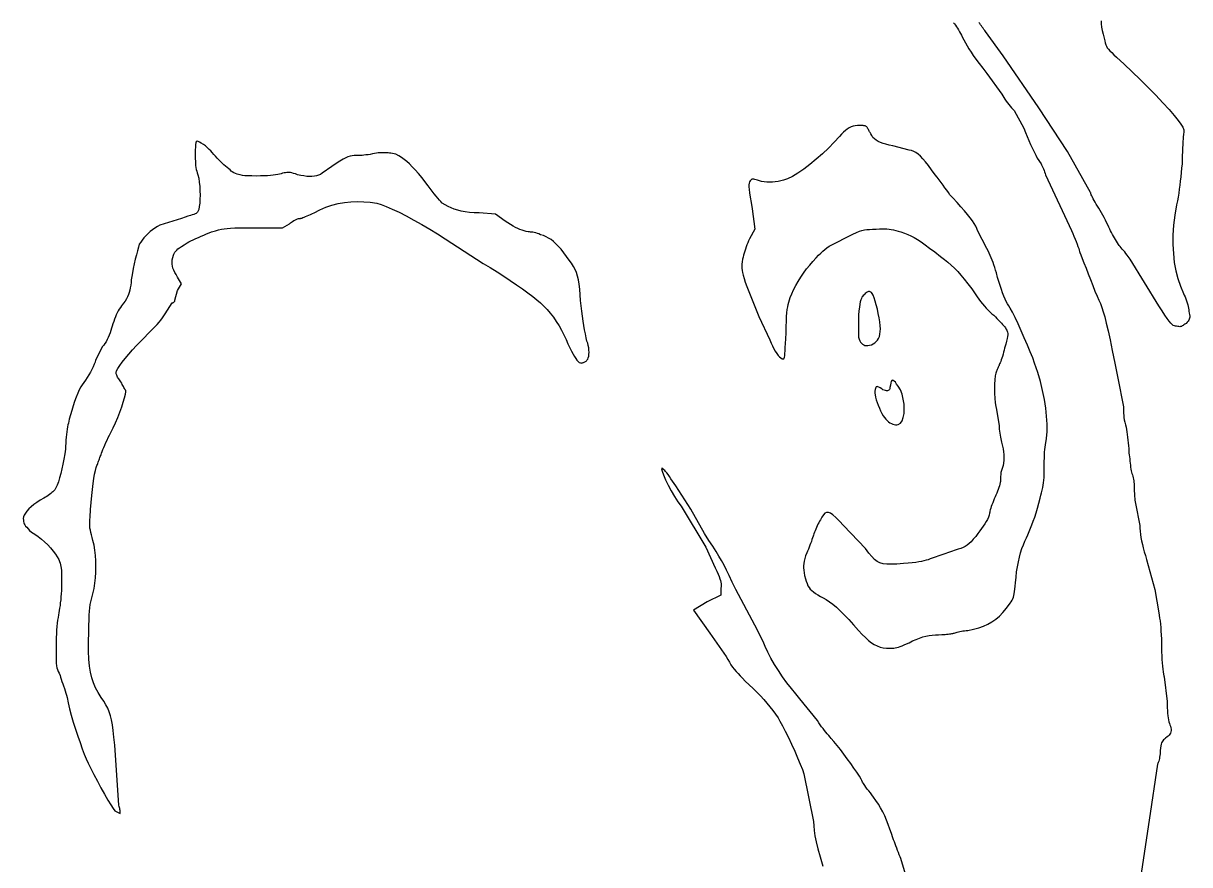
# Model space of a CAD drawing. Extents: x 0.1 to 14.4, y 0 to 16.2.
# Drawn here: x 6.562 to 9.128, y 10.512 to 12.363 of the extents above; entities that cross this region are included whole.
import ezdxf

# ---------------------------------------------------------------- set-up
doc = ezdxf.new("R2010")
doc.units = 0
doc.layers.add('1', color=1, linetype='CONTINUOUS')

msp = doc.modelspace()

# ---------------------------------------------------------------- linework, layer by layer
at = {"layer": '1', "linetype": 'CONTINUOUS'}
for points in [[(8.6085, 12.3643), (8.6105, 12.3618), (8.6127, 12.3589), (8.6149, 12.3556), (8.6171, 12.3521), (8.6194, 12.3484), (8.6216, 12.3446), (8.6237, 12.3408), (8.6257, 12.337), (8.6276, 12.3333), (8.6312, 12.3264), (8.6347, 12.3197), (8.6384, 12.3132), (8.6423, 12.3065), (8.6468, 12.2995), (8.6518, 12.292), (8.6577, 12.2838), (8.6645, 12.2745), (8.6725, 12.2641), (8.6817, 12.2523), (8.7147, 12.2072), (8.7167, 12.2035), (8.719, 12.1997), (8.7215, 12.1958), (8.7242, 12.1919), (8.7271, 12.1881), (8.7301, 12.1843), (8.7331, 12.1807), (8.7361, 12.1772), (8.739, 12.174), (8.7417, 12.1712), (8.7628, 12.1321), (8.7665, 12.1231), (8.7703, 12.114), (8.7741, 12.1049), (8.778, 12.0962), (8.7819, 12.0878), (8.7857, 12.08), (8.7893, 12.0729), (8.7927, 12.0666), (8.7959, 12.0613), (8.7988, 12.0571), (8.7998, 12.0558), (8.8009, 12.054), (8.8021, 12.0516), (8.8035, 12.0488), (8.8048, 12.0458), (8.8062, 12.0426), (8.8075, 12.0393), (8.8087, 12.036), (8.8098, 12.0329), (8.8108, 12.03), (8.8679, 11.9069), (8.8706, 11.9006), (8.8732, 11.8944), (8.8757, 11.8884), (8.8781, 11.8826), (8.8803, 11.8773), (8.8821, 11.8723), (8.8837, 11.8679), (8.8849, 11.8641), (8.8856, 11.8611), (8.8859, 11.8589), (8.8882, 11.8537), (8.8914, 11.8459), (8.8953, 11.836), (8.8998, 11.8245), (8.9047, 11.8119), (8.9097, 11.799), (8.9147, 11.7861), (8.9195, 11.7739), (8.924, 11.7629), (8.9279, 11.7538), (8.9314, 11.7463), (8.9346, 11.738), (8.9378, 11.7283), (8.941, 11.7169), (8.9444, 11.7031), (8.9482, 11.6865), (8.9526, 11.6667), (8.9575, 11.6431), (8.9633, 11.6152), (8.97, 11.5826), (8.982, 11.5195), (8.982, 11.5166), (8.982, 11.5131), (8.9821, 11.5092), (8.9824, 11.505), (8.9827, 11.5004), (8.9833, 11.4955), (8.984, 11.4904), (8.9851, 11.4852), (8.9864, 11.4799), (8.988, 11.4745), (8.9889, 11.4696), (8.9898, 11.4642), (8.9906, 11.4584), (8.9914, 11.4522), (8.9921, 11.4459), (8.9927, 11.4397), (8.9933, 11.4335), (8.9937, 11.4277), (8.9939, 11.4223), (8.994, 11.4174), (8.9948, 11.4136), (8.9955, 11.4093), (8.9961, 11.4047), (8.9965, 11.4), (8.997, 11.3953), (8.9975, 11.3906), (8.9979, 11.3862), (8.9985, 11.382), (8.9992, 11.3784), (9, 11.3754), (9.0009, 11.3726), (9.0018, 11.3696), (9.0026, 11.3665), (9.0034, 11.3633), (9.0041, 11.36), (9.0048, 11.3566), (9.0053, 11.3531), (9.0057, 11.3495), (9.0059, 11.3459), (9.006, 11.3423), (9.006, 11.3395), (9.006, 11.3363), (9.0061, 11.3329), (9.0062, 11.3292), (9.0064, 11.3255), (9.0067, 11.3216), (9.007, 11.3177), (9.0075, 11.3138), (9.0082, 11.31), (9.009, 11.3063), (9.018, 11.2583), (9.0182, 11.2519), (9.0187, 11.2453), (9.0196, 11.2385), (9.0207, 11.2314), (9.0221, 11.2241), (9.0239, 11.2165), (9.0258, 11.2087), (9.028, 11.2005), (9.0304, 11.192), (9.033, 11.1832), (9.0511, 11.1171), (9.0601, 11.0661), (9.061, 11.0605), (9.0618, 11.0545), (9.0627, 11.0481), (9.0635, 11.0412), (9.0642, 11.0338), (9.0648, 11.0259), (9.0653, 11.0173), (9.0657, 11.0082), (9.066, 10.9984), (9.0661, 10.988), (9.0662, 10.9798), (9.0664, 10.9716), (9.0668, 10.9636), (9.0673, 10.9558), (9.0679, 10.9486), (9.0687, 10.9419), (9.0694, 10.9361), (9.0703, 10.9312), (9.0712, 10.9274), (9.0721, 10.9249), (9.0781, 10.8709), (9.0782, 10.8638), (9.0784, 10.8572), (9.0788, 10.8509), (9.0793, 10.8451), (9.08, 10.8397), (9.0807, 10.8348), (9.0815, 10.8303), (9.0823, 10.8263), (9.0832, 10.8228), (9.0841, 10.8198), (9.0856, 10.8163), (9.0866, 10.813), (9.0871, 10.8098), (9.0872, 10.8069), (9.0867, 10.8041), (9.0858, 10.8014), (9.0845, 10.799), (9.0827, 10.7968), (9.0806, 10.7947), (9.0781, 10.7928), (9.0748, 10.7903), (9.0722, 10.7882), (9.0701, 10.7863), (9.0685, 10.7844), (9.0672, 10.7823), (9.0662, 10.7798), (9.0654, 10.7768), (9.0646, 10.7731), (9.0639, 10.7685), (9.0631, 10.7628), (9.063, 10.7592), (9.0627, 10.7556), (9.0623, 10.7521), (9.0618, 10.7487), (9.0612, 10.7455), (9.0605, 10.7424), (9.0597, 10.7396), (9.0588, 10.737), (9.058, 10.7347), (9.0571, 10.7327), (9.039, 10.6096), (9.015, 10.4535)], [(8.9328, 12.3686), (8.9333, 12.3618), (8.9342, 12.3546), (8.9356, 12.347), (8.9375, 12.339), (8.9399, 12.3303), (8.9409, 12.3246), (8.9419, 12.3199), (8.9431, 12.316), (8.9447, 12.3125), (8.9467, 12.3093), (8.9492, 12.3061), (8.9524, 12.3027), (8.9564, 12.2987), (8.9612, 12.294), (8.967, 12.2883), (8.9837, 12.2731), (9.0013, 12.2566), (9.019, 12.2393), (9.0365, 12.2218), (9.0533, 12.2046), (9.0688, 12.1882), (9.0825, 12.1731), (9.094, 12.1599), (9.1027, 12.1491), (9.1081, 12.1411), (9.1098, 12.1386), (9.1113, 12.1364), (9.1126, 12.1343), (9.1137, 12.1324), (9.1145, 12.1306), (9.115, 12.1288), (9.1153, 12.1269), (9.1152, 12.1249), (9.1148, 12.1227), (9.1141, 12.1201), (9.114, 12.1176), (9.1138, 12.1138), (9.1135, 12.1089), (9.1131, 12.1029), (9.1126, 12.0961), (9.1122, 12.0885), (9.1118, 12.0804), (9.1114, 12.0719), (9.1112, 12.063), (9.1111, 12.0541), (9.1102, 12.0442), (9.1093, 12.0346), (9.1083, 12.0251), (9.1073, 12.0159), (9.1062, 12.0068), (9.1051, 11.9978), (9.1038, 11.9891), (9.1024, 11.9805), (9.1008, 11.9722), (9.0991, 11.964), (9.0952, 11.9409), (9.0926, 11.9186), (9.0912, 11.897), (9.091, 11.8762), (9.092, 11.8562), (9.0941, 11.837), (9.0974, 11.8187), (9.1019, 11.8012), (9.1075, 11.7845), (9.1141, 11.7688), (9.1159, 11.765), (9.1177, 11.761), (9.1194, 11.7567), (9.1209, 11.7524), (9.1224, 11.7481), (9.1236, 11.7439), (9.1247, 11.7399), (9.1255, 11.7361), (9.1259, 11.7327), (9.1261, 11.7297), (9.1269, 11.7256), (9.1275, 11.722), (9.1279, 11.719), (9.1279, 11.7163), (9.1276, 11.714), (9.127, 11.7118), (9.126, 11.7097), (9.1245, 11.7075), (9.1226, 11.7052), (9.1201, 11.7027), (9.1176, 11.701), (9.1153, 11.6995), (9.1133, 11.6982), (9.1114, 11.6971), (9.1096, 11.6963), (9.1078, 11.6958), (9.1059, 11.6955), (9.1039, 11.6956), (9.1016, 11.696), (9.0991, 11.6967), (9.0966, 11.6968), (9.0942, 11.6973), (9.0918, 11.6985), (9.0892, 11.7004), (9.0863, 11.7035), (9.0829, 11.7077), (9.0787, 11.7135), (9.0736, 11.7209), (9.0675, 11.7303), (9.0601, 11.7417), (8.997, 11.8438), (8.995, 11.8467), (8.9928, 11.8498), (8.9903, 11.8532), (8.9877, 11.8566), (8.985, 11.86), (8.9823, 11.8633), (8.9797, 11.8664), (8.9772, 11.8693), (8.9749, 11.8718), (8.973, 11.8739), (8.9711, 11.8767), (8.9691, 11.8799), (8.9669, 11.8834), (8.9647, 11.887), (8.9625, 11.8908), (8.9602, 11.8946), (8.958, 11.8985), (8.9559, 11.9024), (8.9538, 11.9062), (8.952, 11.9099), (8.95, 11.9146), (8.9477, 11.9195), (8.9452, 11.9247), (8.9424, 11.93), (8.9396, 11.9354), (8.9366, 11.9408), (8.9336, 11.9461), (8.9306, 11.9513), (8.9277, 11.9563), (8.9249, 11.961), (8.9223, 11.9654), (8.9199, 11.9696), (8.9177, 11.9735), (8.9157, 11.9771), (8.914, 11.9805), (8.9126, 11.9834), (8.9115, 11.986), (8.9106, 11.9882), (8.9101, 11.9898), (8.9099, 11.991), (8.8589, 12.0811), (8.7958, 12.1772), (8.7177, 12.2913), (8.6787, 12.3453), (8.6769, 12.3473), (8.6751, 12.3496), (8.6733, 12.3521), (8.6715, 12.3547), (8.6697, 12.3574), (8.6679, 12.36), (8.6661, 12.3627), (8.6643, 12.3651)], [(8.5045, 10.4835), (8.4925, 10.5255), (8.4907, 10.5294), (8.4889, 10.5337), (8.4871, 10.5383), (8.4853, 10.5431), (8.4835, 10.548), (8.4817, 10.553), (8.4799, 10.5578), (8.4781, 10.5624), (8.4763, 10.5667), (8.4745, 10.5706), (8.4716, 10.5805), (8.4684, 10.5903), (8.4648, 10.6001), (8.461, 10.6096), (8.4568, 10.619), (8.4524, 10.6281), (8.4478, 10.6369), (8.4429, 10.6452), (8.4377, 10.6532), (8.4324, 10.6607), (8.4288, 10.6652), (8.4253, 10.6696), (8.4219, 10.674), (8.4186, 10.6783), (8.4155, 10.6824), (8.4128, 10.6864), (8.4103, 10.6901), (8.4082, 10.6936), (8.4066, 10.6968), (8.4054, 10.6997), (8.4011, 10.7068), (8.3956, 10.7151), (8.3892, 10.7245), (8.3821, 10.7344), (8.3746, 10.7447), (8.3669, 10.7551), (8.3593, 10.765), (8.352, 10.7744), (8.3452, 10.7827), (8.3393, 10.7898), (8.3366, 10.7927), (8.3336, 10.7959), (8.3306, 10.7994), (8.3275, 10.8031), (8.3243, 10.8071), (8.3212, 10.8112), (8.3181, 10.8155), (8.315, 10.8199), (8.3121, 10.8243), (8.3093, 10.8288), (8.2703, 10.8769), (8.261, 10.8875), (8.2515, 10.8992), (8.2418, 10.9119), (8.2322, 10.9252), (8.223, 10.9388), (8.2143, 10.9526), (8.2063, 10.9661), (8.1994, 10.9792), (8.1936, 10.9916), (8.1892, 11.003), (8.1712, 11.039), (8.1291, 11.1171), (8.1216, 11.1337), (8.115, 11.1478), (8.1091, 11.16), (8.1035, 11.1708), (8.098, 11.1809), (8.0922, 11.1908), (8.0858, 11.2012), (8.0785, 11.2124), (8.07, 11.2253), (8.0601, 11.2402), (8.03, 11.2943), (7.997, 11.3453), (7.9934, 11.3507), (7.9899, 11.356), (7.9864, 11.3611), (7.9832, 11.3658), (7.9801, 11.3701), (7.9773, 11.3739), (7.9749, 11.377), (7.9728, 11.3794), (7.9711, 11.3809), (7.97, 11.3814), (7.9668, 11.3843), (7.966, 11.3827), (7.9672, 11.3775), (7.9703, 11.3693), (7.9748, 11.3589), (7.9806, 11.347), (7.9871, 11.3345), (7.9943, 11.322), (8.0017, 11.3103), (8.009, 11.3003), (8.0631, 11.2102), (8.0841, 11.1652), (8.0874, 11.1577), (8.0902, 11.1512), (8.0925, 11.1458), (8.0944, 11.1411), (8.0957, 11.137), (8.0966, 11.1334), (8.0971, 11.13), (8.0971, 11.1268), (8.0968, 11.1236), (8.0961, 11.1201), (8.0961, 11.1051), (8.0661, 11.0901), (8.036, 11.0721), (8.0721, 11.021), (8.1081, 10.97), (8.1116, 10.9632), (8.1151, 10.9571), (8.1185, 10.9517), (8.122, 10.9466), (8.1258, 10.9418), (8.1297, 10.9371), (8.1341, 10.9323), (8.1389, 10.9273), (8.1442, 10.9219), (8.1502, 10.9159), (8.159, 10.9078), (8.1675, 10.8997), (8.1756, 10.8916), (8.1833, 10.8835), (8.1907, 10.8754), (8.1977, 10.8673), (8.2044, 10.8592), (8.2107, 10.8511), (8.2166, 10.8429), (8.2222, 10.8348), (8.2265, 10.8277), (8.2319, 10.8177), (8.2381, 10.8054), (8.2449, 10.7915), (8.2519, 10.7767), (8.2588, 10.7615), (8.2652, 10.7468), (8.271, 10.7332), (8.2758, 10.7212), (8.2793, 10.7117), (8.3003, 10.6066), (8.3006, 10.5973), (8.3016, 10.587), (8.3033, 10.5754), (8.306, 10.5622), (8.3097, 10.5469), (8.3146, 10.5292), (8.3208, 10.5087)]]:
    msp.add_lwpolyline(points, dxfattribs=at)
for points in [[(8.4164, 12.1359), (8.4153, 12.1366), (8.414, 12.1371), (8.4126, 12.1375), (8.411, 12.1378), (8.4094, 12.138), (8.4077, 12.1381), (8.406, 12.1381), (8.4042, 12.1381), (8.4024, 12.1381), (8.3972, 12.138), (8.3922, 12.1374), (8.3876, 12.1364), (8.3831, 12.1349), (8.3788, 12.1329), (8.3745, 12.1303), (8.3703, 12.1273), (8.3661, 12.1235), (8.3618, 12.1192), (8.3574, 12.1141), (8.3459, 12.1014), (8.3333, 12.0885), (8.32, 12.076), (8.3062, 12.0639), (8.2924, 12.0526), (8.2789, 12.0423), (8.2659, 12.0335), (8.254, 12.0263), (8.2433, 12.021), (8.2342, 12.018), (8.2286, 12.0164), (8.2225, 12.0151), (8.2162, 12.0142), (8.2098, 12.0137), (8.2035, 12.0135), (8.1973, 12.0137), (8.1914, 12.0142), (8.186, 12.0151), (8.1812, 12.0164), (8.1772, 12.018), (8.1739, 12.0188), (8.1713, 12.0195), (8.1692, 12.0199), (8.1676, 12.0202), (8.1663, 12.0203), (8.1653, 12.0202), (8.1645, 12.0199), (8.1637, 12.0195), (8.163, 12.0188), (8.1622, 12.018), (8.1605, 12.0162), (8.1593, 12.014), (8.1585, 12.0114), (8.158, 12.0079), (8.158, 12.0034), (8.1585, 11.9975), (8.1594, 11.99), (8.1608, 11.9805), (8.1627, 11.969), (8.1652, 11.955), (8.1712, 11.9099), (8.1592, 11.8889), (8.1574, 11.8844), (8.1556, 11.8799), (8.1538, 11.8754), (8.1521, 11.8709), (8.1505, 11.8664), (8.149, 11.8619), (8.1476, 11.8574), (8.1463, 11.8529), (8.1451, 11.8483), (8.1441, 11.8438), (8.1433, 11.838), (8.1428, 11.833), (8.1425, 11.8284), (8.1426, 11.824), (8.143, 11.8194), (8.1439, 11.8144), (8.1453, 11.8087), (8.1473, 11.8018), (8.1499, 11.7936), (8.1532, 11.7838), (8.1802, 11.7177), (8.2042, 11.6667), (8.207, 11.6596), (8.2099, 11.6531), (8.213, 11.647), (8.2161, 11.6415), (8.2192, 11.6366), (8.2224, 11.6325), (8.2255, 11.6292), (8.2285, 11.6267), (8.2315, 11.6251), (8.2342, 11.6246), (8.235, 11.625), (8.2357, 11.6262), (8.2363, 11.6284), (8.2368, 11.6317), (8.2372, 11.6363), (8.2377, 11.6421), (8.2382, 11.6495), (8.2387, 11.6585), (8.2394, 11.6691), (8.2402, 11.6817), (8.2403, 11.6958), (8.2406, 11.7077), (8.241, 11.7177), (8.2417, 11.726), (8.2425, 11.7331), (8.2435, 11.7392), (8.2447, 11.7446), (8.246, 11.7496), (8.2475, 11.7546), (8.2492, 11.7598), (8.2524, 11.7681), (8.2563, 11.7769), (8.261, 11.7859), (8.2663, 11.7952), (8.2721, 11.8044), (8.2784, 11.8136), (8.2851, 11.8225), (8.292, 11.8312), (8.2991, 11.8393), (8.3063, 11.8468), (8.3114, 11.8526), (8.316, 11.8576), (8.3204, 11.8618), (8.3248, 11.8655), (8.3296, 11.869), (8.3348, 11.8724), (8.3409, 11.8758), (8.348, 11.8796), (8.3564, 11.8839), (8.3664, 11.8889), (8.3778, 11.8946), (8.3871, 11.8992), (8.3948, 11.9027), (8.4012, 11.9054), (8.4069, 11.9073), (8.4122, 11.9086), (8.4176, 11.9093), (8.4235, 11.9097), (8.4303, 11.9099), (8.4384, 11.9099), (8.4452, 11.9106), (8.4513, 11.911), (8.4567, 11.9111), (8.4618, 11.9108), (8.4666, 11.9103), (8.4713, 11.9095), (8.4761, 11.9084), (8.4811, 11.9071), (8.4865, 11.9056), (8.4925, 11.9039), (8.5003, 11.9012), (8.5076, 11.8983), (8.5147, 11.8951), (8.5219, 11.8914), (8.5293, 11.887), (8.5373, 11.8819), (8.546, 11.8757), (8.5558, 11.8684), (8.5669, 11.8599), (8.5796, 11.8498), (8.5882, 11.8436), (8.5961, 11.8374), (8.6034, 11.8309), (8.6105, 11.8241), (8.6175, 11.8168), (8.6245, 11.8088), (8.6319, 11.7998), (8.6397, 11.7898), (8.6483, 11.7785), (8.6577, 11.7658), (8.6606, 11.7611), (8.664, 11.7562), (8.6678, 11.7511), (8.6718, 11.746), (8.6761, 11.741), (8.6804, 11.7361), (8.6847, 11.7316), (8.6889, 11.7274), (8.6929, 11.7238), (8.6967, 11.7207), (8.7003, 11.7171), (8.7038, 11.7136), (8.7073, 11.7101), (8.7105, 11.7067), (8.7136, 11.7035), (8.7164, 11.7004), (8.7188, 11.6976), (8.7209, 11.695), (8.7226, 11.6927), (8.7237, 11.6907), (8.7253, 11.6881), (8.7266, 11.6857), (8.7274, 11.6833), (8.7279, 11.6806), (8.7279, 11.6776), (8.7274, 11.6738), (8.7265, 11.6693), (8.7251, 11.6637), (8.7232, 11.6569), (8.7207, 11.6486), (8.7197, 11.6441), (8.7186, 11.6394), (8.7174, 11.6348), (8.7161, 11.6303), (8.7147, 11.6261), (8.7134, 11.6223), (8.7121, 11.6189), (8.7108, 11.6161), (8.7097, 11.614), (8.7087, 11.6126), (8.7086, 11.6116), (8.7084, 11.6105), (8.708, 11.6092), (8.7075, 11.6078), (8.7068, 11.6062), (8.7061, 11.6046), (8.7053, 11.6029), (8.7045, 11.6012), (8.7036, 11.5994), (8.7027, 11.5976), (8.7011, 11.5935), (8.6998, 11.5871), (8.6989, 11.5789), (8.6984, 11.5693), (8.6982, 11.5589), (8.6984, 11.5483), (8.6989, 11.5379), (8.6998, 11.5283), (8.7011, 11.52), (8.7027, 11.5135), (8.7087, 11.4775), (8.7088, 11.4737), (8.709, 11.4697), (8.7094, 11.4655), (8.71, 11.4611), (8.7106, 11.4568), (8.7113, 11.4526), (8.7121, 11.4486), (8.7129, 11.4448), (8.7138, 11.4414), (8.7147, 11.4384), (8.7163, 11.4328), (8.7176, 11.4267), (8.7185, 11.4204), (8.719, 11.414), (8.7192, 11.4077), (8.719, 11.4015), (8.7185, 11.3956), (8.7176, 11.3902), (8.7163, 11.3854), (8.7147, 11.3814), (8.7139, 11.3794), (8.7133, 11.3772), (8.7127, 11.3747), (8.7124, 11.3721), (8.7121, 11.3694), (8.7119, 11.3667), (8.7118, 11.3641), (8.7117, 11.3616), (8.7117, 11.3593), (8.7117, 11.3574), (8.7115, 11.3552), (8.711, 11.3525), (8.7103, 11.3492), (8.7092, 11.3455), (8.708, 11.3416), (8.7065, 11.3375), (8.7049, 11.3333), (8.7033, 11.3291), (8.7015, 11.3251), (8.6997, 11.3213), (8.6979, 11.3168), (8.6961, 11.3124), (8.6945, 11.308), (8.6929, 11.3039), (8.6914, 11.2999), (8.6902, 11.2962), (8.6891, 11.2929), (8.6884, 11.2899), (8.6879, 11.2873), (8.6877, 11.2853), (8.6865, 11.2808), (8.6849, 11.2762), (8.6827, 11.2716), (8.6801, 11.2669), (8.6772, 11.262), (8.6738, 11.257), (8.6702, 11.2517), (8.6663, 11.2462), (8.6621, 11.2404), (8.6577, 11.2342), (8.6518, 11.2277), (8.6469, 11.2224), (8.6424, 11.2182), (8.6382, 11.2148), (8.634, 11.2121), (8.6296, 11.2098), (8.6245, 11.2078), (8.6187, 11.2058), (8.6119, 11.2037), (8.6036, 11.2012), (8.5616, 11.1862), (8.5571, 11.1845), (8.5527, 11.1829), (8.5481, 11.1815), (8.5433, 11.1802), (8.5379, 11.1791), (8.5319, 11.178), (8.5252, 11.177), (8.5175, 11.176), (8.5086, 11.1751), (8.4985, 11.1742), (8.4837, 11.1734), (8.4716, 11.173), (8.4616, 11.1732), (8.4533, 11.1741), (8.4463, 11.1761), (8.4401, 11.1791), (8.4343, 11.1836), (8.4284, 11.1897), (8.4219, 11.1974), (8.4144, 11.2072), (8.3664, 11.2583), (8.3572, 11.268), (8.3495, 11.2757), (8.343, 11.2813), (8.3376, 11.285), (8.333, 11.2868), (8.329, 11.2868), (8.3254, 11.2851), (8.3221, 11.2817), (8.3188, 11.2767), (8.3153, 11.2703), (8.3135, 11.2674), (8.3117, 11.2642), (8.31, 11.2609), (8.3083, 11.2574), (8.3067, 11.2538), (8.3051, 11.2502), (8.3037, 11.2466), (8.3024, 11.2433), (8.3013, 11.2401), (8.3003, 11.2372), (8.2993, 11.2343), (8.2982, 11.2309), (8.2969, 11.2271), (8.2955, 11.2231), (8.2939, 11.2188), (8.2923, 11.2145), (8.2906, 11.2102), (8.2889, 11.206), (8.2871, 11.202), (8.2853, 11.1982), (8.2828, 11.1914), (8.2809, 11.1853), (8.2795, 11.1798), (8.2786, 11.1746), (8.2782, 11.1697), (8.2782, 11.1647), (8.2786, 11.1595), (8.2794, 11.154), (8.2807, 11.1479), (8.2823, 11.1411), (8.2841, 11.1353), (8.286, 11.1302), (8.2881, 11.1257), (8.2904, 11.1218), (8.2932, 11.1182), (8.2963, 11.115), (8.3001, 11.1119), (8.3044, 11.1088), (8.3094, 11.1055), (8.3153, 11.1021), (8.3217, 11.099), (8.3284, 11.0952), (8.3354, 11.0904), (8.3428, 11.0848), (8.3506, 11.0781), (8.359, 11.0703), (8.368, 11.0614), (8.3777, 11.0513), (8.3881, 11.0398), (8.3994, 11.027), (8.4072, 11.0186), (8.4144, 11.0114), (8.4211, 11.0053), (8.4276, 11.0003), (8.4339, 10.9962), (8.4403, 10.9931), (8.4467, 10.9907), (8.4535, 10.9892), (8.4607, 10.9883), (8.4685, 10.988), (8.4727, 10.9881), (8.4766, 10.9884), (8.4802, 10.9889), (8.4837, 10.9896), (8.4872, 10.9906), (8.491, 10.9919), (8.495, 10.9934), (8.4995, 10.9953), (8.5046, 10.9975), (8.5105, 11), (8.5184, 11.0041), (8.5261, 11.0076), (8.5335, 11.0105), (8.5406, 11.0128), (8.5477, 11.0146), (8.5546, 11.016), (8.5615, 11.017), (8.5685, 11.0176), (8.5755, 11.0179), (8.5826, 11.018), (8.5862, 11.0181), (8.5897, 11.0183), (8.5931, 11.0187), (8.5964, 11.0191), (8.5995, 11.0195), (8.6023, 11.02), (8.6047, 11.0204), (8.6068, 11.0207), (8.6084, 11.0209), (8.6096, 11.021), (8.6116, 11.0219), (8.6139, 11.0228), (8.6165, 11.0236), (8.6193, 11.0244), (8.6224, 11.0252), (8.6256, 11.0258), (8.629, 11.0263), (8.6325, 11.0267), (8.636, 11.0269), (8.6396, 11.027), (8.6525, 11.0298), (8.664, 11.033), (8.6745, 11.0366), (8.6841, 11.0408), (8.6929, 11.0458), (8.7013, 11.0517), (8.7092, 11.0586), (8.717, 11.0667), (8.7248, 11.0762), (8.7327, 11.0871), (8.7352, 11.0905), (8.7371, 11.0938), (8.7387, 11.097), (8.74, 11.1004), (8.741, 11.104), (8.7418, 11.1081), (8.7425, 11.1128), (8.7432, 11.1182), (8.7439, 11.1246), (8.7447, 11.1321), (8.7458, 11.1445), (8.7472, 11.1563), (8.749, 11.1675), (8.751, 11.1783), (8.7534, 11.1884), (8.756, 11.1981), (8.7589, 11.2072), (8.762, 11.2157), (8.7653, 11.2238), (8.7688, 11.2312), (8.7715, 11.2377), (8.7745, 11.2446), (8.7775, 11.2519), (8.7806, 11.2597), (8.7838, 11.268), (8.7869, 11.2768), (8.79, 11.2863), (8.7931, 11.2963), (8.796, 11.307), (8.7988, 11.3183), (8.8005, 11.3245), (8.802, 11.3303), (8.8034, 11.3359), (8.8046, 11.3414), (8.8056, 11.3468), (8.8064, 11.3523), (8.807, 11.3577), (8.8074, 11.3634), (8.8077, 11.3692), (8.8078, 11.3754), (8.8078, 11.381), (8.8078, 11.3871), (8.8079, 11.3935), (8.808, 11.4), (8.8082, 11.4065), (8.8085, 11.413), (8.8088, 11.4192), (8.8094, 11.4252), (8.81, 11.4306), (8.8108, 11.4354), (8.813, 11.4496), (8.8141, 11.4648), (8.8141, 11.4812), (8.8132, 11.4984), (8.8112, 11.5165), (8.8082, 11.5353), (8.8043, 11.5548), (8.7994, 11.5747), (8.7935, 11.595), (8.7868, 11.6156), (8.7825, 11.6268), (8.7771, 11.6403), (8.7709, 11.6552), (8.7641, 11.6708), (8.7571, 11.6866), (8.7502, 11.7017), (8.7438, 11.7154), (8.738, 11.7272), (8.7332, 11.7362), (8.7297, 11.7417), (8.727, 11.7458), (8.7243, 11.7507), (8.7216, 11.7564), (8.7189, 11.7628), (8.7162, 11.7699), (8.7135, 11.7776), (8.7108, 11.7859), (8.7081, 11.7948), (8.7054, 11.8041), (8.7027, 11.8138), (8.7009, 11.82), (8.6991, 11.8258), (8.6972, 11.8314), (8.6953, 11.8367), (8.6933, 11.842), (8.6912, 11.8471), (8.6891, 11.8522), (8.6867, 11.8574), (8.6843, 11.8625), (8.6817, 11.8679), (8.6607, 11.9069), (8.6593, 11.9116), (8.6571, 11.9167), (8.6539, 11.9223), (8.6499, 11.9284), (8.6449, 11.9351), (8.639, 11.9424), (8.6323, 11.9504), (8.6246, 11.9591), (8.6161, 11.9686), (8.6066, 11.979), (8.6037, 11.9821), (8.6005, 11.986), (8.597, 11.9906), (8.5933, 11.9956), (8.5893, 12.0011), (8.5852, 12.0069), (8.5809, 12.0128), (8.5765, 12.0187), (8.5721, 12.0245), (8.5676, 12.03), (8.5599, 12.041), (8.553, 12.0503), (8.5467, 12.0584), (8.541, 12.0651), (8.5357, 12.0706), (8.5306, 12.075), (8.5257, 12.0785), (8.5208, 12.0811), (8.5158, 12.0829), (8.5105, 12.0841), (8.4745, 12.0931), (8.4667, 12.0949), (8.4597, 12.0968), (8.4533, 12.0987), (8.4476, 12.1009), (8.4426, 12.1032), (8.4382, 12.1059), (8.4344, 12.1088), (8.4311, 12.1121), (8.4285, 12.1159), (8.4264, 12.1201), (8.4255, 12.1212), (8.4246, 12.1226), (8.4237, 12.1241), (8.4228, 12.1258), (8.4219, 12.1276), (8.421, 12.1294), (8.4201, 12.1311), (8.4192, 12.1327), (8.4183, 12.1341), (8.4174, 12.1351)], [(6.9531, 12.0993), (6.9492, 12.1017), (6.9461, 12.1031), (6.9438, 12.1034), (6.9422, 12.1025), (6.9411, 12.1002), (6.9404, 12.0965), (6.9401, 12.0911), (6.94, 12.084), (6.9399, 12.0751), (6.9399, 12.0698), (6.94, 12.0646), (6.9401, 12.0597), (6.9403, 12.0549), (6.9407, 12.0503), (6.9412, 12.0459), (6.942, 12.0417), (6.943, 12.0376), (6.9443, 12.0337), (6.9459, 12.03), (6.9476, 12.0222), (6.9488, 12.0135), (6.9497, 12.0042), (6.9503, 11.9946), (6.9505, 11.985), (6.9503, 11.9758), (6.9497, 11.9672), (6.9488, 11.9597), (6.9476, 11.9535), (6.9459, 11.9489), (6.9449, 11.9473), (6.9436, 11.9459), (6.942, 11.9448), (6.9398, 11.9437), (6.9369, 11.9426), (6.9334, 11.9414), (6.9291, 11.94), (6.9238, 11.9384), (6.9174, 11.9364), (6.9099, 11.9339), (6.8619, 11.9189), (6.8565, 11.916), (6.8511, 11.9125), (6.8459, 11.9087), (6.8408, 11.9046), (6.836, 11.9002), (6.8314, 11.8956), (6.8271, 11.8909), (6.8232, 11.8862), (6.8198, 11.8815), (6.8168, 11.8769), (6.8148, 11.8705), (6.8126, 11.8627), (6.8103, 11.8536), (6.8079, 11.8438), (6.8056, 11.8337), (6.8034, 11.8237), (6.8016, 11.8142), (6.8001, 11.8056), (6.7991, 11.7983), (6.7988, 11.7928), (6.7979, 11.7867), (6.7969, 11.7811), (6.7958, 11.7759), (6.7944, 11.7709), (6.7928, 11.7661), (6.7908, 11.7614), (6.7884, 11.7567), (6.7854, 11.752), (6.7819, 11.747), (6.7778, 11.7417), (6.7752, 11.738), (6.7727, 11.7342), (6.7704, 11.7301), (6.7682, 11.7259), (6.7661, 11.7215), (6.7642, 11.7169), (6.7622, 11.7121), (6.7604, 11.7072), (6.7586, 11.702), (6.7568, 11.6967), (6.7557, 11.692), (6.7543, 11.6871), (6.7526, 11.6821), (6.7507, 11.6769), (6.7485, 11.6719), (6.7462, 11.6671), (6.7437, 11.6625), (6.7411, 11.6584), (6.7384, 11.6547), (6.7357, 11.6517), (6.7207, 11.6216), (6.7195, 11.6176), (6.7176, 11.6128), (6.7152, 11.6075), (6.7123, 11.6017), (6.7091, 11.5957), (6.7056, 11.5896), (6.7019, 11.5836), (6.6981, 11.5778), (6.6944, 11.5724), (6.6907, 11.5676), (6.6878, 11.563), (6.6847, 11.5568), (6.6814, 11.5492), (6.678, 11.5406), (6.6745, 11.5312), (6.6712, 11.5213), (6.6681, 11.5113), (6.6652, 11.5015), (6.6627, 11.4921), (6.6607, 11.4835), (6.6598, 11.4795), (6.6589, 11.4749), (6.658, 11.4698), (6.6573, 11.4643), (6.6565, 11.4583), (6.6559, 11.4521), (6.6554, 11.4458), (6.655, 11.4393), (6.6547, 11.4328), (6.6547, 11.4264), (6.6528, 11.4155), (6.6507, 11.4044), (6.6485, 11.3933), (6.6462, 11.3826), (6.6438, 11.3724), (6.6413, 11.3629), (6.6387, 11.3543), (6.636, 11.3469), (6.6333, 11.3408), (6.6306, 11.3363), (6.6296, 11.3353), (6.6281, 11.3339), (6.6264, 11.3323), (6.6243, 11.3304), (6.622, 11.3285), (6.6194, 11.3264), (6.6165, 11.3243), (6.6134, 11.3222), (6.6101, 11.3202), (6.6066, 11.3183), (6.5988, 11.3137), (6.5915, 11.309), (6.585, 11.3042), (6.5791, 11.2994), (6.5739, 11.2947), (6.5696, 11.29), (6.5662, 11.2855), (6.5636, 11.2811), (6.5621, 11.277), (6.5616, 11.2733), (6.5617, 11.2699), (6.562, 11.267), (6.5626, 11.2643), (6.5636, 11.2618), (6.5649, 11.2594), (6.5667, 11.2568), (6.5691, 11.2541), (6.5719, 11.251), (6.5754, 11.2474), (6.5796, 11.2432), (6.5869, 11.2391), (6.5942, 11.2341), (6.6014, 11.2284), (6.6085, 11.2221), (6.6152, 11.2155), (6.6215, 11.2087), (6.6272, 11.2018), (6.6322, 11.1952), (6.6364, 11.1889), (6.6396, 11.1832), (6.6413, 11.179), (6.6426, 11.1753), (6.6436, 11.1717), (6.6444, 11.168), (6.6449, 11.164), (6.6453, 11.1594), (6.6455, 11.1539), (6.6456, 11.1471), (6.6456, 11.139), (6.6456, 11.1291), (6.6456, 11.1219), (6.6453, 11.1148), (6.6449, 11.1077), (6.6444, 11.1009), (6.6438, 11.0942), (6.643, 11.0878), (6.6423, 11.0818), (6.6414, 11.0761), (6.6405, 11.0708), (6.6396, 11.0661), (6.6387, 11.0612), (6.6379, 11.0557), (6.637, 11.0495), (6.6362, 11.0429), (6.6355, 11.0357), (6.6349, 11.028), (6.6344, 11.02), (6.634, 11.0116), (6.6337, 11.0029), (6.6336, 10.994), (6.6336, 10.981), (6.6337, 10.9704), (6.6339, 10.9619), (6.6342, 10.9552), (6.6348, 10.9497), (6.6356, 10.9451), (6.6367, 10.9411), (6.6383, 10.9371), (6.6402, 10.9329), (6.6426, 10.9279), (6.6437, 10.9241), (6.6451, 10.9198), (6.6466, 10.9151), (6.6484, 10.9101), (6.6502, 10.905), (6.6519, 10.8998), (6.6537, 10.8946), (6.6552, 10.8895), (6.6566, 10.8846), (6.6577, 10.8799), (6.66, 10.8681), (6.6632, 10.8549), (6.6671, 10.8405), (6.6716, 10.8254), (6.6764, 10.8101), (6.6814, 10.7949), (6.6865, 10.7804), (6.6913, 10.7669), (6.6958, 10.7548), (6.6997, 10.7447), (6.7041, 10.7352), (6.71, 10.7234), (6.7169, 10.7099), (6.7245, 10.6955), (6.7324, 10.6809), (6.7401, 10.6669), (6.7474, 10.6541), (6.7539, 10.6434), (6.7591, 10.6353), (6.7628, 10.6306), (6.7748, 10.6246), (6.7748, 10.6256), (6.7748, 10.6268), (6.7747, 10.6281), (6.7746, 10.6297), (6.7744, 10.6314), (6.7741, 10.6333), (6.7737, 10.6354), (6.7732, 10.6376), (6.7726, 10.64), (6.7718, 10.6426), (6.7628, 10.7748), (6.761, 10.7922), (6.7594, 10.807), (6.7576, 10.8196), (6.7557, 10.8304), (6.7534, 10.8397), (6.7507, 10.8481), (6.7473, 10.8559), (6.7434, 10.8635), (6.7385, 10.8713), (6.7327, 10.8799), (6.7261, 10.8905), (6.7204, 10.9009), (6.7157, 10.9116), (6.712, 10.9228), (6.7091, 10.9351), (6.707, 10.9486), (6.7057, 10.9639), (6.7051, 10.9814), (6.7051, 11.0013), (6.7057, 11.024), (6.7058, 11.0382), (6.7061, 11.0503), (6.7065, 11.0607), (6.7072, 11.0696), (6.708, 11.0773), (6.7089, 11.0841), (6.7101, 11.0903), (6.7115, 11.0962), (6.713, 11.102), (6.7147, 11.1081), (6.7172, 11.1192), (6.719, 11.131), (6.7204, 11.1431), (6.7212, 11.1554), (6.7215, 11.1678), (6.7212, 11.1801), (6.7204, 11.1922), (6.719, 11.2038), (6.7172, 11.2149), (6.7147, 11.2252), (6.713, 11.2319), (6.7115, 11.2377), (6.7102, 11.2429), (6.7091, 11.2475), (6.7083, 11.2519), (6.7078, 11.2561), (6.7076, 11.2605), (6.7076, 11.2652), (6.708, 11.2704), (6.7087, 11.2763), (6.7097, 11.293), (6.7108, 11.3089), (6.7121, 11.3238), (6.7136, 11.3376), (6.7151, 11.3502), (6.7167, 11.3615), (6.7184, 11.3712), (6.7201, 11.3794), (6.7219, 11.3858), (6.7237, 11.3904), (6.7246, 11.3924), (6.7255, 11.3946), (6.7264, 11.3971), (6.7273, 11.3997), (6.7282, 11.4024), (6.7291, 11.4051), (6.73, 11.4077), (6.7309, 11.4102), (6.7318, 11.4124), (6.7327, 11.4144), (6.7338, 11.4175), (6.7352, 11.4211), (6.7369, 11.4254), (6.7388, 11.43), (6.741, 11.4351), (6.7433, 11.4404), (6.7458, 11.4458), (6.7484, 11.4514), (6.7511, 11.457), (6.7538, 11.4625), (6.7591, 11.4729), (6.7644, 11.4842), (6.7694, 11.496), (6.774, 11.5078), (6.7782, 11.5191), (6.7816, 11.5297), (6.7844, 11.539), (6.7862, 11.5467), (6.7871, 11.5524), (6.7868, 11.5556), (6.7859, 11.5566), (6.785, 11.558), (6.784, 11.5597), (6.783, 11.5617), (6.7819, 11.5638), (6.7807, 11.5662), (6.7794, 11.5686), (6.778, 11.5712), (6.7765, 11.5739), (6.7748, 11.5766), (6.7731, 11.5785), (6.7715, 11.5805), (6.7702, 11.5825), (6.769, 11.5846), (6.768, 11.5867), (6.7672, 11.5887), (6.7666, 11.5905), (6.7661, 11.5921), (6.7659, 11.5935), (6.7658, 11.5946), (6.7667, 11.5982), (6.7694, 11.6033), (6.7737, 11.6098), (6.7793, 11.6173), (6.786, 11.6258), (6.7937, 11.6348), (6.802, 11.6443), (6.8107, 11.6539), (6.8198, 11.6634), (6.8288, 11.6727), (6.835, 11.6788), (6.8407, 11.6846), (6.8461, 11.6901), (6.8512, 11.6954), (6.8559, 11.7005), (6.8602, 11.7053), (6.8641, 11.7101), (6.8678, 11.7147), (6.871, 11.7192), (6.8739, 11.7237), (6.8889, 11.7477), (6.8898, 11.7478), (6.8907, 11.7481), (6.8915, 11.7485), (6.8923, 11.749), (6.893, 11.7496), (6.8937, 11.7503), (6.8942, 11.7511), (6.8946, 11.752), (6.8948, 11.7529), (6.8949, 11.7538), (6.9009, 11.7748), (6.9099, 11.7898), (6.9009, 11.8048), (6.8976, 11.81), (6.8948, 11.815), (6.8925, 11.8197), (6.8908, 11.8243), (6.8896, 11.8288), (6.889, 11.8333), (6.8889, 11.8379), (6.8894, 11.8427), (6.8904, 11.8476), (6.8919, 11.8529), (6.8928, 11.8554), (6.8939, 11.8577), (6.8952, 11.8598), (6.8968, 11.8619), (6.899, 11.8641), (6.9018, 11.8665), (6.9054, 11.8691), (6.9099, 11.8722), (6.9153, 11.8757), (6.9219, 11.8799), (6.9259, 11.8819), (6.9304, 11.8841), (6.9355, 11.8866), (6.9409, 11.8892), (6.9467, 11.8919), (6.9526, 11.8946), (6.9586, 11.8972), (6.9646, 11.8997), (6.9704, 11.9019), (6.976, 11.9039), (6.9842, 11.9063), (6.9911, 11.9083), (6.9974, 11.9098), (7.0036, 11.911), (7.0101, 11.9118), (7.0177, 11.9123), (7.0268, 11.9127), (7.0381, 11.9128), (7.0519, 11.9129), (7.0691, 11.9129), (7.1321, 11.9129), (7.1471, 11.9219), (7.1491, 11.9237), (7.1514, 11.9255), (7.1539, 11.9272), (7.1565, 11.9288), (7.1592, 11.9302), (7.1619, 11.9314), (7.1645, 11.9325), (7.1669, 11.9333), (7.1692, 11.9338), (7.1712, 11.9339), (7.1724, 11.9341), (7.1743, 11.9346), (7.1767, 11.9354), (7.1796, 11.9364), (7.1828, 11.9377), (7.1863, 11.9391), (7.19, 11.9407), (7.1937, 11.9424), (7.1975, 11.9442), (7.2012, 11.9459), (7.214, 11.9526), (7.2271, 11.9582), (7.2405, 11.9628), (7.2542, 11.9663), (7.268, 11.9688), (7.2821, 11.9704), (7.2963, 11.9709), (7.3106, 11.9705), (7.3249, 11.9692), (7.3393, 11.967), (7.3487, 11.9643), (7.3601, 11.96), (7.3735, 11.9543), (7.3883, 11.9473), (7.4043, 11.9392), (7.4211, 11.9302), (7.4383, 11.9205), (7.4557, 11.9103), (7.4729, 11.8997), (7.4895, 11.8889), (7.5736, 11.8348), (7.5889, 11.8257), (7.604, 11.8163), (7.6188, 11.8067), (7.6331, 11.7973), (7.6468, 11.7879), (7.6596, 11.7788), (7.6715, 11.7701), (7.6823, 11.762), (7.6917, 11.7545), (7.6997, 11.7477), (7.7069, 11.741), (7.714, 11.7335), (7.721, 11.7253), (7.7278, 11.7165), (7.7342, 11.7072), (7.7404, 11.6976), (7.746, 11.6877), (7.7512, 11.6777), (7.7558, 11.6676), (7.7598, 11.6577), (7.764, 11.6492), (7.7678, 11.6418), (7.7712, 11.6353), (7.7742, 11.6299), (7.777, 11.6254), (7.7797, 11.6218), (7.7822, 11.619), (7.7847, 11.6171), (7.7872, 11.616), (7.7898, 11.6156), (7.7908, 11.6157), (7.7919, 11.6159), (7.7931, 11.6164), (7.7945, 11.6169), (7.7958, 11.6175), (7.7971, 11.6182), (7.7984, 11.619), (7.7997, 11.6198), (7.8008, 11.6207), (7.8018, 11.6216), (7.8034, 11.6238), (7.8047, 11.6269), (7.8056, 11.6305), (7.8061, 11.6347), (7.8063, 11.6393), (7.8061, 11.6441), (7.8056, 11.6491), (7.8047, 11.6541), (7.8034, 11.659), (7.8018, 11.6637), (7.8, 11.6712), (7.7982, 11.6795), (7.7965, 11.6884), (7.7948, 11.6979), (7.7932, 11.708), (7.7916, 11.7186), (7.7902, 11.7297), (7.7889, 11.7413), (7.7878, 11.7533), (7.7868, 11.7658), (7.7858, 11.7783), (7.7845, 11.7892), (7.7829, 11.7987), (7.781, 11.807), (7.7785, 11.8146), (7.7755, 11.8216), (7.772, 11.8283), (7.7677, 11.8351), (7.7626, 11.8421), (7.7568, 11.8498), (7.7506, 11.8583), (7.7448, 11.8658), (7.7391, 11.8723), (7.7336, 11.878), (7.7282, 11.8829), (7.7228, 11.887), (7.7173, 11.8905), (7.7117, 11.8935), (7.7058, 11.8959), (7.6997, 11.8979), (7.6961, 11.8995), (7.6926, 11.9008), (7.6891, 11.9018), (7.6859, 11.9026), (7.6828, 11.9032), (7.68, 11.9035), (7.6776, 11.9037), (7.6755, 11.9039), (7.6738, 11.9039), (7.6727, 11.9039), (7.6682, 11.9049), (7.6636, 11.9061), (7.659, 11.9076), (7.6543, 11.9093), (7.6494, 11.9114), (7.6444, 11.9139), (7.6391, 11.9167), (7.6336, 11.92), (7.6277, 11.9237), (7.6216, 11.9279), (7.6006, 11.9429), (7.5646, 11.9459), (7.5534, 11.9462), (7.5432, 11.947), (7.5338, 11.9482), (7.5252, 11.9499), (7.5173, 11.952), (7.5099, 11.9544), (7.5029, 11.9571), (7.4962, 11.9602), (7.4898, 11.9635), (7.4835, 11.967), (7.4821, 11.9684), (7.48, 11.9708), (7.4772, 11.9741), (7.4738, 11.9781), (7.47, 11.9827), (7.4657, 11.9879), (7.4613, 11.9936), (7.4567, 11.9995), (7.452, 12.0057), (7.4474, 12.012), (7.4389, 12.0229), (7.4311, 12.0324), (7.4239, 12.0406), (7.4173, 12.0476), (7.411, 12.0537), (7.4051, 12.0589), (7.3993, 12.0635), (7.3934, 12.0677), (7.3875, 12.0714), (7.3814, 12.0751), (7.3772, 12.0759), (7.3736, 12.0765), (7.3703, 12.077), (7.3672, 12.0774), (7.3641, 12.0777), (7.3608, 12.0779), (7.3572, 12.078), (7.353, 12.078), (7.3481, 12.0781), (7.3423, 12.0781), (7.3385, 12.0772), (7.3342, 12.0763), (7.3297, 12.0755), (7.325, 12.0747), (7.3202, 12.0739), (7.3155, 12.0733), (7.3111, 12.0728), (7.307, 12.0724), (7.3033, 12.0722), (7.3003, 12.0721), (7.2945, 12.0721), (7.2894, 12.0719), (7.2849, 12.0714), (7.2805, 12.0705), (7.2759, 12.0691), (7.2709, 12.0669), (7.2651, 12.0638), (7.2583, 12.0598), (7.2501, 12.0546), (7.2402, 12.048), (7.2192, 12.033), (7.2154, 12.0306), (7.2113, 12.0287), (7.2068, 12.0273), (7.2019, 12.0264), (7.1967, 12.0259), (7.1911, 12.0259), (7.1852, 12.0263), (7.1789, 12.0272), (7.1722, 12.0284), (7.1652, 12.03), (7.1602, 12.0317), (7.156, 12.0329), (7.1524, 12.0339), (7.1492, 12.0345), (7.1464, 12.0349), (7.1438, 12.035), (7.1412, 12.0348), (7.1384, 12.0344), (7.1355, 12.0338), (7.1321, 12.033), (7.1292, 12.0321), (7.1256, 12.0313), (7.1215, 12.0304), (7.1168, 12.0296), (7.1115, 12.0289), (7.1055, 12.0283), (7.0989, 12.0278), (7.0917, 12.0274), (7.0837, 12.0271), (7.0751, 12.027), (7.0645, 12.0271), (7.0559, 12.0274), (7.049, 12.0278), (7.0435, 12.0285), (7.039, 12.0293), (7.0353, 12.0303), (7.0319, 12.0314), (7.0287, 12.0328), (7.0251, 12.0343), (7.021, 12.036), (7.019, 12.038), (7.0164, 12.0403), (7.0135, 12.0429), (7.0103, 12.0457), (7.0068, 12.0488), (7.0031, 12.052), (6.9993, 12.0554), (6.9955, 12.0589), (6.9917, 12.0625), (6.988, 12.0661), (6.9844, 12.0705), (6.9808, 12.0747), (6.9773, 12.0786), (6.974, 12.0823), (6.9707, 12.0856), (6.9677, 12.0885), (6.9648, 12.0911), (6.9622, 12.0933), (6.9599, 12.0949), (6.958, 12.0961)], [(8.4277, 11.7704), (8.4261, 11.7716), (8.4246, 11.7725), (8.4231, 11.7729), (8.4215, 11.7729), (8.4199, 11.7724), (8.4181, 11.7715), (8.4162, 11.7701), (8.4139, 11.7682), (8.4114, 11.7658), (8.4097, 11.764), (8.4081, 11.7622), (8.4067, 11.7602), (8.4055, 11.7577), (8.4043, 11.7545), (8.4032, 11.7504), (8.4022, 11.7452), (8.4012, 11.7387), (8.4003, 11.7306), (8.3994, 11.7207), (8.3994, 11.6727), (8.4005, 11.6684), (8.4019, 11.6647), (8.4036, 11.6616), (8.4057, 11.659), (8.408, 11.6569), (8.4106, 11.6554), (8.4135, 11.6544), (8.4166, 11.6539), (8.4199, 11.654), (8.4234, 11.6547), (8.4277, 11.6558), (8.4317, 11.6575), (8.4352, 11.6598), (8.4384, 11.6626), (8.4411, 11.6659), (8.4433, 11.6698), (8.4451, 11.6742), (8.4464, 11.6792), (8.4472, 11.6847), (8.4474, 11.6907), (8.4471, 11.6977), (8.4461, 11.706), (8.4447, 11.7151), (8.4428, 11.7247), (8.4407, 11.7342), (8.4384, 11.7434), (8.436, 11.7519), (8.4336, 11.7592), (8.4314, 11.765), (8.4294, 11.7688)], [(8.4831, 11.5694), (8.4803, 11.5732), (8.4779, 11.5758), (8.4758, 11.5773), (8.4741, 11.5777), (8.4726, 11.5769), (8.4714, 11.5749), (8.4703, 11.5717), (8.4694, 11.5672), (8.4685, 11.5616), (8.4682, 11.5591), (8.4675, 11.5572), (8.4663, 11.5558), (8.4647, 11.5549), (8.4628, 11.5544), (8.4607, 11.5544), (8.4583, 11.5549), (8.4558, 11.5557), (8.4531, 11.5569), (8.4505, 11.5586), (8.4471, 11.5609), (8.4443, 11.5625), (8.4419, 11.5634), (8.44, 11.5636), (8.4384, 11.5631), (8.4373, 11.5618), (8.4364, 11.5598), (8.4358, 11.5571), (8.4355, 11.5537), (8.4354, 11.5495), (8.4358, 11.5454), (8.4368, 11.5405), (8.4383, 11.5349), (8.4402, 11.5288), (8.4426, 11.5225), (8.4452, 11.5162), (8.4479, 11.5102), (8.4508, 11.5046), (8.4537, 11.4996), (8.4565, 11.4955), (8.4592, 11.4921), (8.4622, 11.489), (8.4652, 11.4864), (8.4683, 11.4842), (8.4715, 11.4824), (8.4746, 11.481), (8.4777, 11.4801), (8.4808, 11.4797), (8.4837, 11.4799), (8.4865, 11.4805), (8.4914, 11.4829), (8.4951, 11.4881), (8.4978, 11.4954), (8.4995, 11.5045), (8.5, 11.5146), (8.4995, 11.5254), (8.4978, 11.5364), (8.4951, 11.5469), (8.4914, 11.5564), (8.4865, 11.5646)]]:
    msp.add_lwpolyline(points, close=True, dxfattribs=at)

doc.saveas('drawing.dxf')
